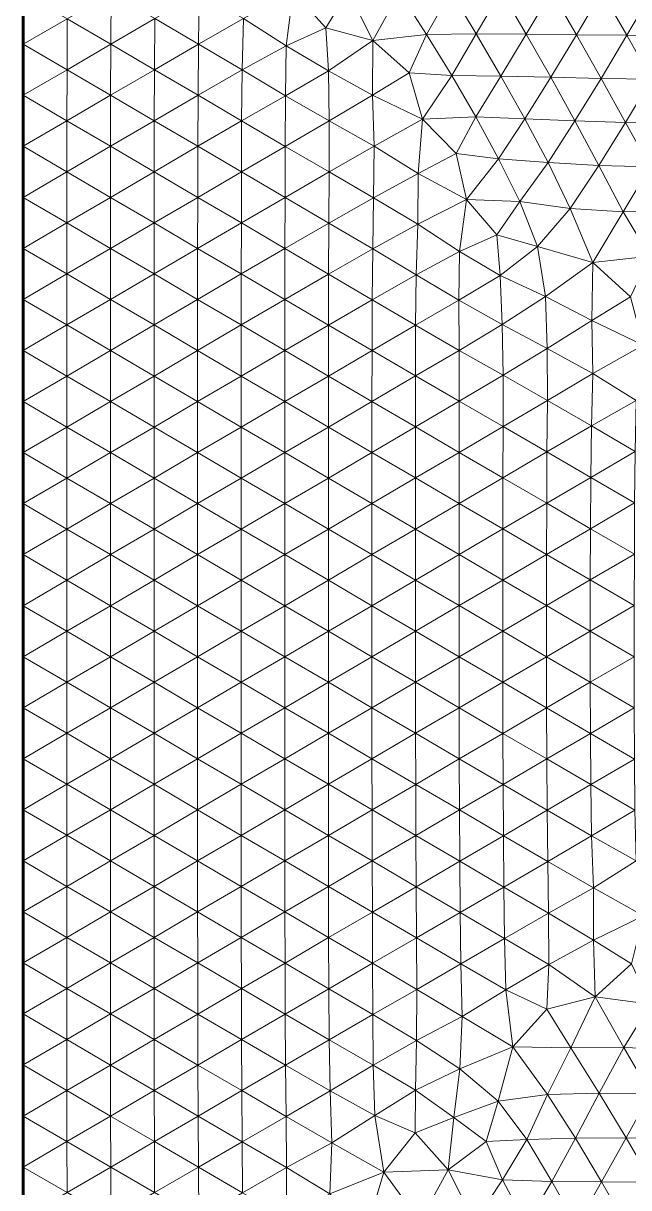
# Model space of a CAD drawing. Extents: x 1.2 to 53.9, y -43.5 to 3.2.
# Drawn here: x 2 to 4.406, y -29.135 to -24.51 of the extents above; entities that cross this region are included whole.
import ezdxf

# ---------------------------------------------------------------- set-up
doc = ezdxf.new("R2010")
doc.units = 0
doc.header["$MEASUREMENT"] = 0
doc.layers.add('layer', color=7, linetype='Continuous')

msp = doc.modelspace()

# ---------------------------------------------------------------- linework, layer by layer
at = {"color": 1, "lineweight": 60}
msp.add_line((2, -43.1743), (2, -23.1743), dxfattribs=at)
at = {"layer": 'layer', "color": 47, "lineweight": 9}
for points in [[(2, -24.3905), (2, -24.5932), (2.1744, -24.4916)], [(2.3497, -24.3901), (2.1744, -24.4916), (2.348, -24.5928)], [(2.3497, -24.3901), (2.348, -24.5928), (2.5231, -24.4913)], [(2.6988, -24.3897), (2.5231, -24.4913), (2.6969, -24.5927)], [(2.6988, -24.3897), (2.6969, -24.5927), (2.8758, -24.4908)], [(3.0721, -24.3843), (2.8758, -24.4908), (3.0454, -24.5988)], [(3.0721, -24.3843), (3.0454, -24.5988), (3.2019, -24.5282)], [(3.0721, -24.3843), (3.2019, -24.5282), (3.2912, -24.3824)], [(3.2912, -24.3824), (3.2019, -24.5282), (3.3891, -24.5784)], [(3.4957, -24.3867), (3.2912, -24.3824), (3.3891, -24.5784)], [(3.6029, -24.554), (3.4957, -24.3867), (3.3891, -24.5784)], [(3.6991, -24.3833), (3.4957, -24.3867), (3.6029, -24.554)], [(3.8001, -24.5521), (3.6991, -24.3833), (3.6029, -24.554)], [(3.8992, -24.3828), (3.6991, -24.3833), (3.8001, -24.5521)], [(3.9986, -24.5534), (3.8992, -24.3828), (3.8001, -24.5521)], [(4.0991, -24.3836), (3.8992, -24.3828), (3.9986, -24.5534)], [(4.1982, -24.5557), (4.0991, -24.3836), (3.9986, -24.5534)], [(4.2991, -24.3847), (4.0991, -24.3836), (4.1982, -24.5557)], [(4.3983, -24.5577), (4.2991, -24.3847), (4.1982, -24.5557)], [(4.4992, -24.3857), (4.2991, -24.3847), (4.3983, -24.5577)], [(4.5987, -24.559), (4.4992, -24.3857), (4.3983, -24.5577)], [(2.1744, -24.4916), (2, -24.5932), (2.1738, -24.6944)], [(2.1744, -24.4916), (2.1738, -24.6944), (2.348, -24.5928)], [(2.5231, -24.4913), (2.348, -24.5928), (2.5215, -24.6942)], [(2.5231, -24.4913), (2.5215, -24.6942), (2.6969, -24.5927)], [(2.8758, -24.4908), (2.6969, -24.5927), (2.87, -24.6953)], [(2.8758, -24.4908), (2.87, -24.6953), (3.0454, -24.5988)], [(3.2019, -24.5282), (3.0454, -24.5988), (3.2132, -24.6988)], [(3.2019, -24.5282), (3.2132, -24.6988), (3.3891, -24.5784)], [(3.6029, -24.554), (3.3891, -24.5784), (3.5333, -24.7068)], [(3.7027, -24.7176), (3.6029, -24.554), (3.5333, -24.7068)], [(3.8001, -24.5521), (3.6029, -24.554), (3.7027, -24.7176)], [(3.8983, -24.7201), (3.8001, -24.5521), (3.7027, -24.7176)], [(3.9986, -24.5534), (3.8001, -24.5521), (3.8983, -24.7201)], [(4.0965, -24.7244), (3.9986, -24.5534), (3.8983, -24.7201)], [(4.1982, -24.5557), (3.9986, -24.5534), (4.0965, -24.7244)], [(4.2964, -24.7286), (4.1982, -24.5557), (4.0965, -24.7244)], [(4.3983, -24.5577), (4.1982, -24.5557), (4.2964, -24.7286)], [(4.4972, -24.7314), (4.3983, -24.5577), (4.2964, -24.7286)], [(4.5987, -24.559), (4.3983, -24.5577), (4.4972, -24.7314)], [(2, -24.5932), (2, -24.7959), (2.1738, -24.6944)], [(2.348, -24.5928), (2.1738, -24.6944), (2.3472, -24.7957)], [(2.348, -24.5928), (2.3472, -24.7957), (2.5215, -24.6942)], [(2.6969, -24.5927), (2.5215, -24.6942), (2.6948, -24.7958)], [(2.6969, -24.5927), (2.6948, -24.7958), (2.87, -24.6953)], [(3.0454, -24.5988), (2.87, -24.6953), (3.0418, -24.7976)], [(3.0454, -24.5988), (3.0418, -24.7976), (3.2132, -24.6988)], [(3.3891, -24.5784), (3.2132, -24.6988), (3.3881, -24.7948)], [(3.3891, -24.5784), (3.3881, -24.7948), (3.5333, -24.7068)], [(2.1738, -24.6944), (2, -24.7959), (2.1735, -24.8972)], [(2.1738, -24.6944), (2.1735, -24.8972), (2.3472, -24.7957)], [(2.5215, -24.6942), (2.3472, -24.7957), (2.5205, -24.8971)], [(2.5215, -24.6942), (2.5205, -24.8971), (2.6948, -24.7958)], [(2.87, -24.6953), (2.6948, -24.7958), (2.8678, -24.8975)], [(2.87, -24.6953), (2.8678, -24.8975), (3.0418, -24.7976)], [(3.2132, -24.6988), (3.0418, -24.7976), (3.2153, -24.8978)], [(3.2132, -24.6988), (3.2153, -24.8978), (3.3881, -24.7948)], [(3.5333, -24.7068), (3.3881, -24.7948), (3.5864, -24.8903)], [(3.5333, -24.7068), (3.5864, -24.8903), (3.7027, -24.7176)], [(3.7027, -24.7176), (3.5864, -24.8903), (3.7983, -24.882)], [(3.8983, -24.7201), (3.7027, -24.7176), (3.7983, -24.882)], [(3.9936, -24.8892), (3.8983, -24.7201), (3.7983, -24.882)], [(4.0965, -24.7244), (3.8983, -24.7201), (3.9936, -24.8892)], [(4.1927, -24.8973), (4.0965, -24.7244), (3.9936, -24.8892)], [(4.2964, -24.7286), (4.0965, -24.7244), (4.1927, -24.8973)], [(4.3941, -24.9033), (4.2964, -24.7286), (4.1927, -24.8973)], [(4.4972, -24.7314), (4.2964, -24.7286), (4.3941, -24.9033)], [(4.5961, -24.9061), (4.4972, -24.7314), (4.3941, -24.9033)], [(2, -24.7959), (2, -24.9986), (2.1735, -24.8972)], [(2.3472, -24.7957), (2.1735, -24.8972), (2.3468, -24.9985)], [(2.3472, -24.7957), (2.3468, -24.9985), (2.5205, -24.8971)], [(2.6948, -24.7958), (2.5205, -24.8971), (2.6937, -24.9985)], [(2.6948, -24.7958), (2.6937, -24.9985), (2.8678, -24.8975)], [(3.0418, -24.7976), (2.8678, -24.8975), (3.0412, -24.9989)], [(3.0418, -24.7976), (3.0412, -24.9989), (3.2153, -24.8978)], [(3.3881, -24.7948), (3.2153, -24.8978), (3.3941, -24.9986)], [(3.3881, -24.7948), (3.3941, -24.9986), (3.5864, -24.8903)], [(2.1735, -24.8972), (2, -24.9986), (2.1733, -25.0999)], [(2.1735, -24.8972), (2.1733, -25.0999), (2.3468, -24.9985)], [(2.5205, -24.8971), (2.3468, -24.9985), (2.52, -25.0999)], [(2.5205, -24.8971), (2.52, -25.0999), (2.6937, -24.9985)], [(2.8678, -24.8975), (2.6937, -24.9985), (2.8671, -25.1)], [(2.8678, -24.8975), (2.8671, -25.1), (3.0412, -24.9989)], [(3.2153, -24.8978), (3.0412, -24.9989), (3.2159, -25.1004)], [(3.2153, -24.8978), (3.2159, -25.1004), (3.3941, -24.9986)], [(3.5864, -24.8903), (3.3941, -24.9986), (3.5701, -25.1061)], [(3.5864, -24.8903), (3.5701, -25.1061), (3.721, -25.0272)], [(3.5864, -24.8903), (3.721, -25.0272), (3.7983, -24.882)], [(3.7983, -24.882), (3.721, -25.0272), (3.8892, -25.0479)], [(3.9936, -24.8892), (3.7983, -24.882), (3.8892, -25.0479)], [(4.0856, -25.0622), (3.9936, -24.8892), (3.8892, -25.0479)], [(4.1927, -24.8973), (3.9936, -24.8892), (4.0856, -25.0622)], [(4.2875, -25.0747), (4.1927, -24.8973), (4.0856, -25.0622)], [(4.3941, -24.9033), (4.1927, -24.8973), (4.2875, -25.0747)], [(4.492, -25.0803), (4.3941, -24.9033), (4.2875, -25.0747)], [(4.5961, -24.9061), (4.3941, -24.9033), (4.492, -25.0803)], [(2, -24.9986), (2, -25.2013), (2.1733, -25.0999)], [(2.3468, -24.9985), (2.1733, -25.0999), (2.3466, -25.2013)], [(2.3468, -24.9985), (2.3466, -25.2013), (2.52, -25.0999)], [(2.6937, -24.9985), (2.52, -25.0999), (2.6933, -25.2013)], [(2.6937, -24.9985), (2.6933, -25.2013), (2.8671, -25.1)], [(3.0412, -24.9989), (2.8671, -25.1), (3.0408, -25.2015)], [(3.0412, -24.9989), (3.0408, -25.2015), (3.2159, -25.1004)], [(3.3941, -24.9986), (3.2159, -25.1004), (3.3916, -25.2036)], [(3.3941, -24.9986), (3.3916, -25.2036), (3.5701, -25.1061)], [(3.721, -25.0272), (3.5701, -25.1061), (3.7623, -25.2103)], [(3.721, -25.0272), (3.7623, -25.2103), (3.8892, -25.0479)], [(3.8892, -25.0479), (3.7623, -25.2103), (3.9734, -25.2183)], [(4.0856, -25.0622), (3.8892, -25.0479), (3.9734, -25.2183)], [(4.1738, -25.2452), (4.0856, -25.0622), (3.9734, -25.2183)], [(4.2875, -25.0747), (4.0856, -25.0622), (4.1738, -25.2452)], [(2.1733, -25.0999), (2, -25.2013), (2.1732, -25.3027)], [(2.1733, -25.0999), (2.1732, -25.3027), (2.3466, -25.2013)], [(2.52, -25.0999), (2.3466, -25.2013), (2.5198, -25.3026)], [(2.52, -25.0999), (2.5198, -25.3026), (2.6933, -25.2013)], [(2.8671, -25.1), (2.6933, -25.2013), (2.8667, -25.3027)], [(2.8671, -25.1), (2.8667, -25.3027), (3.0408, -25.2015)], [(3.2159, -25.1004), (3.0408, -25.2015), (3.2149, -25.3035)], [(3.2159, -25.1004), (3.2149, -25.3035), (3.3916, -25.2036)], [(3.5701, -25.1061), (3.3916, -25.2036), (3.5677, -25.3083)], [(3.5701, -25.1061), (3.5677, -25.3083), (3.7623, -25.2103)], [(4.3837, -25.2588), (4.2875, -25.0747), (4.1738, -25.2452)], [(4.492, -25.0803), (4.2875, -25.0747), (4.3837, -25.2588)], [(4.5922, -25.2571), (4.492, -25.0803), (4.3837, -25.2588)], [(2, -25.2013), (2, -25.404), (2.1732, -25.3027)], [(2.3466, -25.2013), (2.1732, -25.3027), (2.3465, -25.404)], [(2.3466, -25.2013), (2.3465, -25.404), (2.5198, -25.3026)], [(2.6933, -25.2013), (2.5198, -25.3026), (2.6931, -25.404)], [(2.6933, -25.2013), (2.6931, -25.404), (2.8667, -25.3027)], [(3.0408, -25.2015), (2.8667, -25.3027), (3.0402, -25.4043)], [(3.0408, -25.2015), (3.0402, -25.4043), (3.2149, -25.3035)], [(3.3916, -25.2036), (3.2149, -25.3035), (3.3891, -25.4062)], [(3.3916, -25.2036), (3.3891, -25.4062), (3.5677, -25.3083)], [(3.7623, -25.2103), (3.5677, -25.3083), (3.7333, -25.4162)], [(3.7623, -25.2103), (3.7333, -25.4162), (3.882, -25.3503)], [(3.7623, -25.2103), (3.882, -25.3503), (3.9734, -25.2183)], [(3.9734, -25.2183), (3.882, -25.3503), (4.0443, -25.3965)], [(3.9734, -25.2183), (4.0443, -25.3965), (4.1738, -25.2452)], [(4.1738, -25.2452), (4.0443, -25.3965), (4.2633, -25.4599)], [(4.3837, -25.2588), (4.1738, -25.2452), (4.2633, -25.4599)], [(4.4898, -25.4352), (4.3837, -25.2588), (4.2633, -25.4599)], [(4.5922, -25.2571), (4.3837, -25.2588), (4.4898, -25.4352)], [(2.1732, -25.3027), (2, -25.404), (2.1732, -25.5054)], [(2.1732, -25.3027), (2.1732, -25.5054), (2.3465, -25.404)], [(2.5198, -25.3026), (2.3465, -25.404), (2.5197, -25.5054)], [(2.5198, -25.3026), (2.5197, -25.5054), (2.6931, -25.404)], [(2.8667, -25.3027), (2.6931, -25.404), (2.8664, -25.5054)], [(2.8667, -25.3027), (2.8664, -25.5054), (3.0402, -25.4043)], [(3.2149, -25.3035), (3.0402, -25.4043), (3.2138, -25.5061)], [(3.2149, -25.3035), (3.2138, -25.5061), (3.3891, -25.4062)], [(3.5677, -25.3083), (3.3891, -25.4062), (3.5612, -25.5093)], [(3.5677, -25.3083), (3.5612, -25.5093), (3.7333, -25.4162)], [(3.882, -25.3503), (3.7333, -25.4162), (3.8953, -25.5119)], [(3.882, -25.3503), (3.8953, -25.5119), (4.0443, -25.3965)], [(2, -25.404), (2, -25.6067), (2.1732, -25.5054)], [(2.3465, -25.404), (2.1732, -25.5054), (2.3464, -25.6067)], [(2.3465, -25.404), (2.3464, -25.6067), (2.5197, -25.5054)], [(2.6931, -25.404), (2.5197, -25.5054), (2.693, -25.6067)], [(2.6931, -25.404), (2.693, -25.6067), (2.8664, -25.5054)], [(3.0402, -25.4043), (2.8664, -25.5054), (3.0398, -25.6069)], [(3.0402, -25.4043), (3.0398, -25.6069), (3.2138, -25.5061)], [(3.3891, -25.4062), (3.2138, -25.5061), (3.387, -25.608)], [(3.3891, -25.4062), (3.387, -25.608), (3.5612, -25.5093)], [(3.7333, -25.4162), (3.5612, -25.5093), (3.7311, -25.6099)], [(3.7333, -25.4162), (3.7311, -25.6099), (3.8953, -25.5119)], [(4.0443, -25.3965), (3.8953, -25.5119), (4.0752, -25.5946)], [(4.0443, -25.3965), (4.0752, -25.5946), (4.2633, -25.4599)], [(4.4898, -25.4352), (4.2633, -25.4599), (4.4134, -25.5964)], [(4.2633, -25.4599), (4.0752, -25.5946), (4.2602, -25.6908)], [(4.2633, -25.4599), (4.2602, -25.6908), (4.4134, -25.5964)], [(2.1732, -25.5054), (2, -25.6067), (2.1732, -25.7081)], [(2.1732, -25.5054), (2.1732, -25.7081), (2.3464, -25.6067)], [(2.5197, -25.5054), (2.3464, -25.6067), (2.5197, -25.7081)], [(2.5197, -25.5054), (2.5197, -25.7081), (2.693, -25.6067)], [(2.8664, -25.5054), (2.693, -25.6067), (2.8662, -25.7081)], [(2.8664, -25.5054), (2.8662, -25.7081), (3.0398, -25.6069)], [(3.2138, -25.5061), (3.0398, -25.6069), (3.213, -25.7084)], [(3.2138, -25.5061), (3.213, -25.7084), (3.387, -25.608)], [(3.5612, -25.5093), (3.387, -25.608), (3.5595, -25.7092)], [(3.5612, -25.5093), (3.5595, -25.7092), (3.7311, -25.6099)], [(3.8953, -25.5119), (3.7311, -25.6099), (3.904, -25.7059)], [(3.8953, -25.5119), (3.904, -25.7059), (4.0752, -25.5946)], [(2, -25.6067), (2, -25.8095), (2.1732, -25.7081)], [(2.3464, -25.6067), (2.1732, -25.7081), (2.3464, -25.8094)], [(2.3464, -25.6067), (2.3464, -25.8094), (2.5197, -25.7081)], [(2.693, -25.6067), (2.5197, -25.7081), (2.6929, -25.8095)], [(2.693, -25.6067), (2.6929, -25.8095), (2.8662, -25.7081)], [(3.0398, -25.6069), (2.8662, -25.7081), (3.0395, -25.8095)], [(3.0398, -25.6069), (3.0395, -25.8095), (3.213, -25.7084)], [(3.387, -25.608), (3.213, -25.7084), (3.3862, -25.8098)], [(3.387, -25.608), (3.3862, -25.8098), (3.5595, -25.7092)], [(3.7311, -25.6099), (3.5595, -25.7092), (3.7323, -25.8091)], [(3.7311, -25.6099), (3.7323, -25.8091), (3.904, -25.7059)], [(4.0752, -25.5946), (3.904, -25.7059), (4.0822, -25.8017)], [(4.0752, -25.5946), (4.0822, -25.8017), (4.2602, -25.6908)], [(4.4134, -25.5964), (4.2602, -25.6908), (4.4633, -25.7887)], [(2.1732, -25.7081), (2, -25.8095), (2.1732, -25.9108)], [(2.1732, -25.7081), (2.1732, -25.9108), (2.3464, -25.8094)], [(2.5197, -25.7081), (2.3464, -25.8094), (2.5196, -25.9108)], [(2.5197, -25.7081), (2.5196, -25.9108), (2.6929, -25.8095)], [(2.8662, -25.7081), (2.6929, -25.8095), (2.8661, -25.9108)], [(2.8662, -25.7081), (2.8661, -25.9108), (3.0395, -25.8095)], [(3.213, -25.7084), (3.0395, -25.8095), (3.2127, -25.9109)], [(3.213, -25.7084), (3.2127, -25.9109), (3.3862, -25.8098)], [(3.5595, -25.7092), (3.3862, -25.8098), (3.5593, -25.9107)], [(3.5595, -25.7092), (3.5593, -25.9107), (3.7323, -25.8091)], [(3.904, -25.7059), (3.7323, -25.8091), (3.9069, -25.9081)], [(3.904, -25.7059), (3.9069, -25.9081), (4.0822, -25.8017)], [(4.2602, -25.6908), (4.0822, -25.8017), (4.2636, -25.9014)], [(4.2602, -25.6908), (4.2636, -25.9014), (4.4633, -25.7887)], [(4.0822, -25.8017), (3.9069, -25.9081), (4.083, -26.0077)], [(4.0822, -25.8017), (4.083, -26.0077), (4.2636, -25.9014)], [(4.4633, -25.7887), (4.2636, -25.9014), (4.4358, -26.0086)], [(2, -25.8095), (2, -26.0122), (2.1732, -25.9108)], [(2.3464, -25.8094), (2.1732, -25.9108), (2.3464, -26.0122)], [(2.3464, -25.8094), (2.3464, -26.0122), (2.5196, -25.9108)], [(2.6929, -25.8095), (2.5196, -25.9108), (2.6928, -26.0122)], [(2.6929, -25.8095), (2.6928, -26.0122), (2.8661, -25.9108)], [(3.0395, -25.8095), (2.8661, -25.9108), (3.0394, -26.0122)], [(3.0395, -25.8095), (3.0394, -26.0122), (3.2127, -25.9109)], [(3.3862, -25.8098), (3.2127, -25.9109), (3.386, -26.0121)], [(3.3862, -25.8098), (3.386, -26.0121), (3.5593, -25.9107)], [(3.7323, -25.8091), (3.5593, -25.9107), (3.733, -26.0112)], [(3.7323, -25.8091), (3.733, -26.0112), (3.9069, -25.9081)], [(2.1732, -25.9108), (2, -26.0122), (2.1732, -26.1135)], [(2.1732, -25.9108), (2.1732, -26.1135), (2.3464, -26.0122)], [(2.5196, -25.9108), (2.3464, -26.0122), (2.5196, -26.1135)], [(2.5196, -25.9108), (2.5196, -26.1135), (2.6928, -26.0122)], [(2.8661, -25.9108), (2.6928, -26.0122), (2.8661, -26.1135)], [(2.8661, -25.9108), (2.8661, -26.1135), (3.0394, -26.0122)], [(3.2127, -25.9109), (3.0394, -26.0122), (3.2126, -26.1135)], [(3.2127, -25.9109), (3.2126, -26.1135), (3.386, -26.0121)], [(3.5593, -25.9107), (3.386, -26.0121), (3.5593, -26.1132)], [(3.5593, -25.9107), (3.5593, -26.1132), (3.733, -26.0112)], [(3.9069, -25.9081), (3.733, -26.0112), (3.9072, -26.1117)], [(3.9069, -25.9081), (3.9072, -26.1117), (4.083, -26.0077)], [(4.2636, -25.9014), (4.083, -26.0077), (4.2582, -26.1093)], [(4.2636, -25.9014), (4.2582, -26.1093), (4.4358, -26.0086)], [(2, -26.0122), (2, -26.2149), (2.1732, -26.1135)], [(2.3464, -26.0122), (2.1732, -26.1135), (2.3464, -26.2149)], [(2.3464, -26.0122), (2.3464, -26.2149), (2.5196, -26.1135)], [(2.6928, -26.0122), (2.5196, -26.1135), (2.6928, -26.2149)], [(2.6928, -26.0122), (2.6928, -26.2149), (2.8661, -26.1135)], [(3.0394, -26.0122), (2.8661, -26.1135), (3.0393, -26.2148)], [(3.0394, -26.0122), (3.0393, -26.2148), (3.2126, -26.1135)], [(3.386, -26.0121), (3.2126, -26.1135), (3.3859, -26.2147)], [(3.386, -26.0121), (3.3859, -26.2147), (3.5593, -26.1132)], [(3.733, -26.0112), (3.5593, -26.1132), (3.7329, -26.2141)], [(3.733, -26.0112), (3.7329, -26.2141), (3.9072, -26.1117)], [(4.083, -26.0077), (3.9072, -26.1117), (4.0815, -26.2125)], [(4.083, -26.0077), (4.0815, -26.2125), (4.2582, -26.1093)], [(4.4358, -26.0086), (4.2582, -26.1093), (4.4314, -26.2106)], [(2.1732, -26.1135), (2, -26.2149), (2.1732, -26.3162)], [(2.1732, -26.1135), (2.1732, -26.3162), (2.3464, -26.2149)], [(2.5196, -26.1135), (2.3464, -26.2149), (2.5196, -26.3162)], [(2.5196, -26.1135), (2.5196, -26.3162), (2.6928, -26.2149)], [(2.8661, -26.1135), (2.6928, -26.2149), (2.866, -26.3162)], [(2.8661, -26.1135), (2.866, -26.3162), (3.0393, -26.2148)], [(3.2126, -26.1135), (3.0393, -26.2148), (3.2125, -26.3162)], [(3.2126, -26.1135), (3.2125, -26.3162), (3.3859, -26.2147)], [(3.5593, -26.1132), (3.3859, -26.2147), (3.5592, -26.3159)], [(3.5593, -26.1132), (3.5592, -26.3159), (3.7329, -26.2141)], [(3.9072, -26.1117), (3.7329, -26.2141), (3.9066, -26.3152)], [(3.9072, -26.1117), (3.9066, -26.3152), (4.0815, -26.2125)], [(4.2582, -26.1093), (4.0815, -26.2125), (4.2556, -26.3135)], [(4.2582, -26.1093), (4.2556, -26.3135), (4.4314, -26.2106)], [(2, -26.2149), (2, -26.4176), (2.1732, -26.3162)], [(2.3464, -26.2149), (2.1732, -26.3162), (2.3464, -26.4176)], [(2.3464, -26.2149), (2.3464, -26.4176), (2.5196, -26.3162)], [(2.6928, -26.2149), (2.5196, -26.3162), (2.6928, -26.4176)], [(2.6928, -26.2149), (2.6928, -26.4176), (2.866, -26.3162)], [(3.0393, -26.2148), (2.866, -26.3162), (3.0393, -26.4175)], [(3.0393, -26.2148), (3.0393, -26.4175), (3.2125, -26.3162)], [(3.3859, -26.2147), (3.2125, -26.3162), (3.3858, -26.4175)], [(3.3859, -26.2147), (3.3858, -26.4175), (3.5592, -26.3159)], [(3.7329, -26.2141), (3.5592, -26.3159), (3.7326, -26.4171)], [(3.7329, -26.2141), (3.7326, -26.4171), (3.9066, -26.3152)], [(4.0815, -26.2125), (3.9066, -26.3152), (4.0804, -26.4162)], [(4.0815, -26.2125), (4.0804, -26.4162), (4.2556, -26.3135)], [(4.4314, -26.2106), (4.2556, -26.3135), (4.4299, -26.4143)], [(3.9066, -26.3152), (3.7326, -26.4171), (3.9061, -26.5183)], [(3.9066, -26.3152), (3.9061, -26.5183), (4.0804, -26.4162)], [(4.2556, -26.3135), (4.0804, -26.4162), (4.2543, -26.5173)], [(4.2556, -26.3135), (4.2543, -26.5173), (4.4299, -26.4143)], [(2.1732, -26.3162), (2, -26.4176), (2.1732, -26.5189)], [(2.1732, -26.3162), (2.1732, -26.5189), (2.3464, -26.4176)], [(2.5196, -26.3162), (2.3464, -26.4176), (2.5196, -26.5189)], [(2.5196, -26.3162), (2.5196, -26.5189), (2.6928, -26.4176)], [(2.866, -26.3162), (2.6928, -26.4176), (2.866, -26.5189)], [(2.866, -26.3162), (2.866, -26.5189), (3.0393, -26.4175)], [(3.2125, -26.3162), (3.0393, -26.4175), (3.2125, -26.5189)], [(3.2125, -26.3162), (3.2125, -26.5189), (3.3858, -26.4175)], [(3.5592, -26.3159), (3.3858, -26.4175), (3.5591, -26.5188)], [(3.5592, -26.3159), (3.5591, -26.5188), (3.7326, -26.4171)], [(2, -26.4176), (2, -26.6203), (2.1732, -26.5189)], [(2.3464, -26.4176), (2.1732, -26.5189), (2.3464, -26.6203)], [(2.3464, -26.4176), (2.3464, -26.6203), (2.5196, -26.5189)], [(2.6928, -26.4176), (2.5196, -26.5189), (2.6928, -26.6203)], [(2.6928, -26.4176), (2.6928, -26.6203), (2.866, -26.5189)], [(3.0393, -26.4175), (2.866, -26.5189), (3.0393, -26.6203)], [(3.0393, -26.4175), (3.0393, -26.6203), (3.2125, -26.5189)], [(3.3858, -26.4175), (3.2125, -26.5189), (3.3857, -26.6202)], [(3.3858, -26.4175), (3.3857, -26.6202), (3.5591, -26.5188)], [(3.7326, -26.4171), (3.5591, -26.5188), (3.7324, -26.6201)], [(3.7326, -26.4171), (3.7324, -26.6201), (3.9061, -26.5183)], [(4.0804, -26.4162), (3.9061, -26.5183), (4.0797, -26.6196)], [(4.0804, -26.4162), (4.0797, -26.6196), (4.2543, -26.5173)], [(4.4299, -26.4143), (4.2543, -26.5173), (4.4288, -26.6185)], [(2.1732, -26.5189), (2, -26.6203), (2.1732, -26.7216)], [(2.1732, -26.5189), (2.1732, -26.7216), (2.3464, -26.6203)], [(2.5196, -26.5189), (2.3464, -26.6203), (2.5196, -26.7216)], [(2.5196, -26.5189), (2.5196, -26.7216), (2.6928, -26.6203)], [(2.866, -26.5189), (2.6928, -26.6203), (2.866, -26.7216)], [(2.866, -26.5189), (2.866, -26.7216), (3.0393, -26.6203)], [(3.2125, -26.5189), (3.0393, -26.6203), (3.2125, -26.7216)], [(3.2125, -26.5189), (3.2125, -26.7216), (3.3857, -26.6202)], [(3.5591, -26.5188), (3.3857, -26.6202), (3.559, -26.7216)], [(3.5591, -26.5188), (3.559, -26.7216), (3.7324, -26.6201)], [(3.9061, -26.5183), (3.7324, -26.6201), (3.9059, -26.7214)], [(3.9061, -26.5183), (3.9059, -26.7214), (4.0797, -26.6196)], [(4.2543, -26.5173), (4.0797, -26.6196), (4.2536, -26.7209)], [(4.2543, -26.5173), (4.2536, -26.7209), (4.4288, -26.6185)], [(2, -26.6203), (2, -26.823), (2.1732, -26.7216)], [(2.3464, -26.6203), (2.1732, -26.7216), (2.3464, -26.823)], [(2.3464, -26.6203), (2.3464, -26.823), (2.5196, -26.7216)], [(2.6928, -26.6203), (2.5196, -26.7216), (2.6928, -26.823)], [(2.6928, -26.6203), (2.6928, -26.823), (2.866, -26.7216)], [(3.0393, -26.6203), (2.866, -26.7216), (3.0393, -26.823)], [(3.0393, -26.6203), (3.0393, -26.823), (3.2125, -26.7216)], [(3.3857, -26.6202), (3.2125, -26.7216), (3.3857, -26.823)], [(3.3857, -26.6202), (3.3857, -26.823), (3.559, -26.7216)], [(3.7324, -26.6201), (3.559, -26.7216), (3.7323, -26.8229)], [(3.7324, -26.6201), (3.7323, -26.8229), (3.9059, -26.7214)], [(4.0797, -26.6196), (3.9059, -26.7214), (4.0794, -26.8227)], [(4.0797, -26.6196), (4.0794, -26.8227), (4.2536, -26.7209)], [(4.4288, -26.6185), (4.2536, -26.7209), (4.4278, -26.8225)], [(2.1732, -26.7216), (2, -26.823), (2.1732, -26.9243)], [(2.1732, -26.7216), (2.1732, -26.9243), (2.3464, -26.823)], [(2.5196, -26.7216), (2.3464, -26.823), (2.5196, -26.9243)], [(2.5196, -26.7216), (2.5196, -26.9243), (2.6928, -26.823)], [(2.866, -26.7216), (2.6928, -26.823), (2.866, -26.9243)], [(2.866, -26.7216), (2.866, -26.9243), (3.0393, -26.823)], [(3.2125, -26.7216), (3.0393, -26.823), (3.2125, -26.9243)], [(3.2125, -26.7216), (3.2125, -26.9243), (3.3857, -26.823)], [(3.559, -26.7216), (3.3857, -26.823), (3.559, -26.9243)], [(3.559, -26.7216), (3.559, -26.9243), (3.7323, -26.8229)], [(3.9059, -26.7214), (3.7323, -26.8229), (3.9058, -26.9243)], [(3.9059, -26.7214), (3.9058, -26.9243), (4.0794, -26.8227)], [(4.2536, -26.7209), (4.0794, -26.8227), (4.2532, -26.9242)], [(4.2536, -26.7209), (4.2532, -26.9242), (4.4278, -26.8225)], [(2, -26.823), (2, -27.0257), (2.1732, -26.9243)], [(2.3464, -26.823), (2.1732, -26.9243), (2.3464, -27.0257)], [(2.3464, -26.823), (2.3464, -27.0257), (2.5196, -26.9243)], [(2.6928, -26.823), (2.5196, -26.9243), (2.6928, -27.0257)], [(2.6928, -26.823), (2.6928, -27.0257), (2.866, -26.9243)], [(3.0393, -26.823), (2.866, -26.9243), (3.0393, -27.0257)], [(3.0393, -26.823), (3.0393, -27.0257), (3.2125, -26.9243)], [(3.3857, -26.823), (3.2125, -26.9243), (3.3858, -27.0257)], [(3.3857, -26.823), (3.3858, -27.0257), (3.559, -26.9243)], [(3.7323, -26.8229), (3.559, -26.9243), (3.7324, -27.0257)], [(3.7323, -26.8229), (3.7324, -27.0257), (3.9058, -26.9243)], [(4.0794, -26.8227), (3.9058, -26.9243), (4.0794, -27.0257)], [(4.0794, -26.8227), (4.0794, -27.0257), (4.2532, -26.9242)], [(4.4278, -26.8225), (4.2532, -26.9242), (4.4274, -27.0259)], [(2.1732, -26.9243), (2, -27.0257), (2.1732, -27.127)], [(2.1732, -26.9243), (2.1732, -27.127), (2.3464, -27.0257)], [(2.5196, -26.9243), (2.3464, -27.0257), (2.5196, -27.127)], [(2.5196, -26.9243), (2.5196, -27.127), (2.6928, -27.0257)], [(2.866, -26.9243), (2.6928, -27.0257), (2.8661, -27.127)], [(2.866, -26.9243), (2.8661, -27.127), (3.0393, -27.0257)], [(3.2125, -26.9243), (3.0393, -27.0257), (3.2125, -27.1271)], [(3.2125, -26.9243), (3.2125, -27.1271), (3.3858, -27.0257)], [(3.559, -26.9243), (3.3858, -27.0257), (3.5591, -27.1271)], [(3.559, -26.9243), (3.5591, -27.1271), (3.7324, -27.0257)], [(3.9058, -26.9243), (3.7324, -27.0257), (3.9059, -27.1272)], [(3.9058, -26.9243), (3.9059, -27.1272), (4.0794, -27.0257)], [(4.2532, -26.9242), (4.0794, -27.0257), (4.2533, -27.1273)], [(4.2532, -26.9242), (4.2533, -27.1273), (4.4274, -27.0259)], [(2, -27.0257), (2, -27.2284), (2.1732, -27.127)], [(2.3464, -27.0257), (2.1732, -27.127), (2.3464, -27.2284)], [(2.3464, -27.0257), (2.3464, -27.2284), (2.5196, -27.127)], [(2.6928, -27.0257), (2.5196, -27.127), (2.6928, -27.2284)], [(2.6928, -27.0257), (2.6928, -27.2284), (2.8661, -27.127)], [(3.0393, -27.0257), (2.8661, -27.127), (3.0393, -27.2284)], [(3.0393, -27.0257), (3.0393, -27.2284), (3.2125, -27.1271)], [(3.3858, -27.0257), (3.2125, -27.1271), (3.3859, -27.2285)], [(3.3858, -27.0257), (3.3859, -27.2285), (3.5591, -27.1271)], [(3.7324, -27.0257), (3.5591, -27.1271), (3.7326, -27.2285)], [(3.7324, -27.0257), (3.7326, -27.2285), (3.9059, -27.1272)], [(4.0794, -27.0257), (3.9059, -27.1272), (4.0797, -27.2287)], [(4.0794, -27.0257), (4.0797, -27.2287), (4.2533, -27.1273)], [(4.4274, -27.0259), (4.2533, -27.1273), (4.4278, -27.2291)], [(2.1732, -27.127), (2, -27.2284), (2.1732, -27.3297)], [(2.1732, -27.127), (2.1732, -27.3297), (2.3464, -27.2284)], [(2.5196, -27.127), (2.3464, -27.2284), (2.5196, -27.3297)], [(2.5196, -27.127), (2.5196, -27.3297), (2.6928, -27.2284)], [(2.8661, -27.127), (2.6928, -27.2284), (2.8661, -27.3298)], [(2.8661, -27.127), (2.8661, -27.3298), (3.0393, -27.2284)], [(3.2125, -27.1271), (3.0393, -27.2284), (3.2126, -27.3298)], [(3.2125, -27.1271), (3.2126, -27.3298), (3.3859, -27.2285)], [(3.5591, -27.1271), (3.3859, -27.2285), (3.5593, -27.3299)], [(3.5591, -27.1271), (3.5593, -27.3299), (3.7326, -27.2285)], [(3.9059, -27.1272), (3.7326, -27.2285), (3.9063, -27.3301)], [(3.9059, -27.1272), (3.9063, -27.3301), (4.0797, -27.2287)], [(4.2533, -27.1273), (4.0797, -27.2287), (4.254, -27.3304)], [(4.2533, -27.1273), (4.254, -27.3304), (4.4278, -27.2291)], [(2, -27.2284), (2, -27.4311), (2.1732, -27.3297)], [(2.3464, -27.2284), (2.1732, -27.3297), (2.3464, -27.4311)], [(2.3464, -27.2284), (2.3464, -27.4311), (2.5196, -27.3297)], [(2.6928, -27.2284), (2.5196, -27.3297), (2.6929, -27.4311)], [(2.6928, -27.2284), (2.6929, -27.4311), (2.8661, -27.3298)], [(3.0393, -27.2284), (2.8661, -27.3298), (3.0394, -27.4311)], [(3.0393, -27.2284), (3.0394, -27.4311), (3.2126, -27.3298)], [(3.3859, -27.2285), (3.2126, -27.3298), (3.386, -27.4312)], [(3.3859, -27.2285), (3.386, -27.4312), (3.5593, -27.3299)], [(3.7326, -27.2285), (3.5593, -27.3299), (3.733, -27.4314)], [(3.7326, -27.2285), (3.733, -27.4314), (3.9063, -27.3301)], [(4.0797, -27.2287), (3.9063, -27.3301), (4.0805, -27.4317)], [(4.0797, -27.2287), (4.0805, -27.4317), (4.254, -27.3304)], [(4.4278, -27.2291), (4.254, -27.3304), (4.4289, -27.4323)], [(2.1732, -27.3297), (2, -27.4311), (2.1732, -27.5324)], [(2.1732, -27.3297), (2.1732, -27.5324), (2.3464, -27.4311)], [(2.5196, -27.3297), (2.3464, -27.4311), (2.5196, -27.5324)], [(2.5196, -27.3297), (2.5196, -27.5324), (2.6929, -27.4311)], [(2.8661, -27.3298), (2.6929, -27.4311), (2.8661, -27.5325)], [(2.8661, -27.3298), (2.8661, -27.5325), (3.0394, -27.4311)], [(3.2126, -27.3298), (3.0394, -27.4311), (3.2127, -27.5326)], [(3.2126, -27.3298), (3.2127, -27.5326), (3.386, -27.4312)], [(3.5593, -27.3299), (3.386, -27.4312), (3.5596, -27.5328)], [(3.5593, -27.3299), (3.5596, -27.5328), (3.733, -27.4314)], [(3.9063, -27.3301), (3.733, -27.4314), (3.9072, -27.5331)], [(3.9063, -27.3301), (3.9072, -27.5331), (4.0805, -27.4317)], [(4.254, -27.3304), (4.0805, -27.4317), (4.2555, -27.5334)], [(4.254, -27.3304), (4.2555, -27.5334), (4.4289, -27.4323)], [(2, -27.4311), (2, -27.6338), (2.1732, -27.5324)], [(2.3464, -27.4311), (2.1732, -27.5324), (2.3464, -27.6338)], [(2.3464, -27.4311), (2.3464, -27.6338), (2.5196, -27.5324)], [(2.6929, -27.4311), (2.5196, -27.5324), (2.6929, -27.6338)], [(2.6929, -27.4311), (2.6929, -27.6338), (2.8661, -27.5325)], [(3.0394, -27.4311), (2.8661, -27.5325), (3.0395, -27.6339)], [(3.0394, -27.4311), (3.0395, -27.6339), (3.2127, -27.5326)], [(3.386, -27.4312), (3.2127, -27.5326), (3.3863, -27.6341)], [(3.386, -27.4312), (3.3863, -27.6341), (3.5596, -27.5328)], [(3.733, -27.4314), (3.5596, -27.5328), (3.7337, -27.6345)], [(3.733, -27.4314), (3.7337, -27.6345), (3.9072, -27.5331)], [(4.0805, -27.4317), (3.9072, -27.5331), (4.0822, -27.635)], [(4.0805, -27.4317), (4.0822, -27.635), (4.2555, -27.5334)], [(4.4289, -27.4323), (4.2555, -27.5334), (4.4309, -27.635)], [(2.1732, -27.5324), (2, -27.6338), (2.1732, -27.7351)], [(2.1732, -27.5324), (2.1732, -27.7351), (2.3464, -27.6338)], [(2.5196, -27.5324), (2.3464, -27.6338), (2.5197, -27.7352)], [(2.5196, -27.5324), (2.5197, -27.7352), (2.6929, -27.6338)], [(2.8661, -27.5325), (2.6929, -27.6338), (2.8662, -27.7352)], [(2.8661, -27.5325), (2.8662, -27.7352), (3.0395, -27.6339)], [(3.2127, -27.5326), (3.0395, -27.6339), (3.2129, -27.7354)], [(3.2127, -27.5326), (3.2129, -27.7354), (3.3863, -27.6341)], [(3.5596, -27.5328), (3.3863, -27.6341), (3.5602, -27.7358)], [(3.5596, -27.5328), (3.5602, -27.7358), (3.7337, -27.6345)], [(3.9072, -27.5331), (3.7337, -27.6345), (3.9086, -27.7366)], [(3.9072, -27.5331), (3.9086, -27.7366), (4.0822, -27.635)], [(4.2555, -27.5334), (4.0822, -27.635), (4.2588, -27.7369)], [(4.2555, -27.5334), (4.2588, -27.7369), (4.4309, -27.635)], [(2, -27.6338), (2, -27.8365), (2.1732, -27.7351)], [(2.3464, -27.6338), (2.1732, -27.7351), (2.3465, -27.8365)], [(2.3464, -27.6338), (2.3465, -27.8365), (2.5197, -27.7352)], [(2.6929, -27.6338), (2.5197, -27.7352), (2.693, -27.8365)], [(2.6929, -27.6338), (2.693, -27.8365), (2.8662, -27.7352)], [(3.0395, -27.6339), (2.8662, -27.7352), (3.0396, -27.8367)], [(3.0395, -27.6339), (3.0396, -27.8367), (3.2129, -27.7354)], [(3.3863, -27.6341), (3.2129, -27.7354), (3.3867, -27.8371)], [(3.3863, -27.6341), (3.3867, -27.8371), (3.5602, -27.7358)], [(3.7337, -27.6345), (3.5602, -27.7358), (3.7348, -27.8378)], [(3.7337, -27.6345), (3.7348, -27.8378), (3.9086, -27.7366)], [(4.0822, -27.635), (3.9086, -27.7366), (4.0851, -27.8393)], [(4.0822, -27.635), (4.0851, -27.8393), (4.2588, -27.7369)], [(4.4309, -27.635), (4.2588, -27.7369), (4.4362, -27.8361)], [(2.1732, -27.7351), (2, -27.8365), (2.1732, -27.9378)], [(2.1732, -27.7351), (2.1732, -27.9378), (2.3465, -27.8365)], [(2.5197, -27.7352), (2.3465, -27.8365), (2.5197, -27.9379)], [(2.5197, -27.7352), (2.5197, -27.9379), (2.693, -27.8365)], [(2.8662, -27.7352), (2.693, -27.8365), (2.8664, -27.938)], [(2.8662, -27.7352), (2.8664, -27.938), (3.0396, -27.8367)], [(3.2129, -27.7354), (3.0396, -27.8367), (3.2133, -27.9383)], [(3.2129, -27.7354), (3.2133, -27.9383), (3.3867, -27.8371)], [(3.5602, -27.7358), (3.3867, -27.8371), (3.5611, -27.9391)], [(3.5602, -27.7358), (3.5611, -27.9391), (3.7348, -27.8378)], [(3.9086, -27.7366), (3.7348, -27.8378), (3.9105, -27.9405)], [(3.9086, -27.7366), (3.9105, -27.9405), (4.0851, -27.8393)], [(4.2588, -27.7369), (4.0851, -27.8393), (4.2659, -27.9437)], [(4.2588, -27.7369), (4.2659, -27.9437), (4.4362, -27.8361)], [(2, -27.8365), (2, -28.0392), (2.1732, -27.9378)], [(2.3465, -27.8365), (2.1732, -27.9378), (2.3465, -28.0392)], [(2.3465, -27.8365), (2.3465, -28.0392), (2.5197, -27.9379)], [(2.693, -27.8365), (2.5197, -27.9379), (2.6931, -28.0393)], [(2.693, -27.8365), (2.6931, -28.0393), (2.8664, -27.938)], [(3.0396, -27.8367), (2.8664, -27.938), (3.0399, -28.0395)], [(3.0396, -27.8367), (3.0399, -28.0395), (3.2133, -27.9383)], [(3.3867, -27.8371), (3.2133, -27.9383), (3.3874, -28.0402)], [(3.3867, -27.8371), (3.3874, -28.0402), (3.5611, -27.9391)], [(3.7348, -27.8378), (3.5611, -27.9391), (3.7365, -28.0416)], [(3.7348, -27.8378), (3.7365, -28.0416), (3.9105, -27.9405)], [(4.0851, -27.8393), (3.9105, -27.9405), (4.0877, -28.0444)], [(4.0851, -27.8393), (4.0877, -28.0444), (4.2659, -27.9437)], [(4.4362, -27.8361), (4.2659, -27.9437), (4.4652, -28.0549)], [(2.1732, -27.9378), (2, -28.0392), (2.1733, -28.1405)], [(2.1732, -27.9378), (2.1733, -28.1405), (2.3465, -28.0392)], [(2.5197, -27.9379), (2.3465, -28.0392), (2.5198, -28.1406)], [(2.5197, -27.9379), (2.5198, -28.1406), (2.6931, -28.0393)], [(2.8664, -27.938), (2.6931, -28.0393), (2.8666, -28.1407)], [(2.8664, -27.938), (2.8666, -28.1407), (3.0399, -28.0395)], [(3.2133, -27.9383), (3.0399, -28.0395), (3.2138, -28.1413)], [(3.2133, -27.9383), (3.2138, -28.1413), (3.3874, -28.0402)], [(3.5611, -27.9391), (3.3874, -28.0402), (3.5625, -28.1428)], [(3.5611, -27.9391), (3.5625, -28.1428), (3.7365, -28.0416)], [(3.9105, -27.9405), (3.7365, -28.0416), (3.9131, -28.1445)], [(3.9105, -27.9405), (3.9131, -28.1445), (4.0877, -28.0444)], [(4.2659, -27.9437), (4.0877, -28.0444), (4.2658, -28.1519)], [(4.2659, -27.9437), (4.2658, -28.1519), (4.4652, -28.0549)], [(2, -28.0392), (2, -28.2419), (2.1733, -28.1405)], [(2.3465, -28.0392), (2.1733, -28.1405), (2.3466, -28.2419)], [(2.3465, -28.0392), (2.3466, -28.2419), (2.5198, -28.1406)], [(2.6931, -28.0393), (2.5198, -28.1406), (2.6933, -28.242)], [(2.6931, -28.0393), (2.6933, -28.242), (2.8666, -28.1407)], [(3.0399, -28.0395), (2.8666, -28.1407), (3.0404, -28.2423)], [(3.0399, -28.0395), (3.0404, -28.2423), (3.2138, -28.1413)], [(3.3874, -28.0402), (3.2138, -28.1413), (3.3883, -28.2435)], [(3.3874, -28.0402), (3.3883, -28.2435), (3.5625, -28.1428)], [(3.7365, -28.0416), (3.5625, -28.1428), (3.7393, -28.2462)], [(3.7365, -28.0416), (3.7393, -28.2462), (3.9131, -28.1445)], [(4.0877, -28.0444), (3.9131, -28.1445), (4.0891, -28.2481)], [(4.0877, -28.0444), (4.0891, -28.2481), (4.2658, -28.1519)], [(4.4652, -28.0549), (4.2658, -28.1519), (4.4173, -28.2453)], [(2.1733, -28.1405), (2, -28.2419), (2.1733, -28.3433)], [(2.1733, -28.1405), (2.1733, -28.3433), (2.3466, -28.2419)], [(2.5198, -28.1406), (2.3466, -28.2419), (2.52, -28.3433)], [(2.5198, -28.1406), (2.52, -28.3433), (2.6933, -28.242)], [(2.8666, -28.1407), (2.6933, -28.242), (2.867, -28.3435)], [(2.8666, -28.1407), (2.867, -28.3435), (3.0404, -28.2423)], [(3.2138, -28.1413), (3.0404, -28.2423), (3.2145, -28.3442)], [(3.2138, -28.1413), (3.2145, -28.3442), (3.3883, -28.2435)], [(3.5625, -28.1428), (3.3883, -28.2435), (3.564, -28.3471)], [(3.5625, -28.1428), (3.564, -28.3471), (3.7393, -28.2462)], [(3.9131, -28.1445), (3.7393, -28.2462), (3.9183, -28.3485)], [(3.9131, -28.1445), (3.9183, -28.3485), (4.0891, -28.2481)], [(4.2658, -28.1519), (4.0891, -28.2481), (4.2725, -28.3762)], [(4.2658, -28.1519), (4.2725, -28.3762), (4.4173, -28.2453)], [(2, -28.2419), (2, -28.4446), (2.1733, -28.3433)], [(2.3466, -28.2419), (2.1733, -28.3433), (2.3467, -28.4446)], [(2.3466, -28.2419), (2.3467, -28.4446), (2.52, -28.3433)], [(2.6933, -28.242), (2.52, -28.3433), (2.6937, -28.4448)], [(2.6933, -28.242), (2.6937, -28.4448), (2.867, -28.3435)], [(3.0404, -28.2423), (2.867, -28.3435), (3.0412, -28.4451)], [(3.0404, -28.2423), (3.0412, -28.4451), (3.2145, -28.3442)], [(3.3883, -28.2435), (3.2145, -28.3442), (3.3891, -28.4465)], [(3.3883, -28.2435), (3.3891, -28.4465), (3.564, -28.3471)], [(3.7393, -28.2462), (3.564, -28.3471), (3.7441, -28.4545)], [(3.7393, -28.2462), (3.7441, -28.4545), (3.9183, -28.3485)], [(4.0891, -28.2481), (3.9183, -28.3485), (4.0804, -28.425)], [(4.0891, -28.2481), (4.0804, -28.425), (4.2725, -28.3762)], [(4.2725, -28.3762), (4.4926, -28.4058), (4.4173, -28.2453)], [(2.1733, -28.3433), (2, -28.4446), (2.1734, -28.546)], [(2.1733, -28.3433), (2.1734, -28.546), (2.3467, -28.4446)], [(2.52, -28.3433), (2.3467, -28.4446), (2.5203, -28.5461)], [(2.52, -28.3433), (2.5203, -28.5461), (2.6937, -28.4448)], [(2.867, -28.3435), (2.6937, -28.4448), (2.8678, -28.5463)], [(2.867, -28.3435), (2.8678, -28.5463), (3.0412, -28.4451)], [(3.2145, -28.3442), (3.0412, -28.4451), (3.2159, -28.5468)], [(3.2145, -28.3442), (3.2159, -28.5468), (3.3891, -28.4465)], [(3.564, -28.3471), (3.3891, -28.4465), (3.5633, -28.5506)], [(3.564, -28.3471), (3.5633, -28.5506), (3.7441, -28.4545)], [(3.9183, -28.3485), (3.7441, -28.4545), (3.9464, -28.5747)], [(3.9183, -28.3485), (3.9464, -28.5747), (4.0804, -28.425)], [(4.0804, -28.425), (4.1766, -28.5796), (4.2725, -28.3762)], [(4.1766, -28.5796), (4.3864, -28.578), (4.2725, -28.3762)], [(4.2725, -28.3762), (4.3864, -28.578), (4.4926, -28.4058)], [(4.0804, -28.425), (3.9464, -28.5747), (4.1766, -28.5796)], [(4.3864, -28.578), (4.5933, -28.5852), (4.4926, -28.4058)], [(2, -28.4446), (2, -28.6473), (2.1734, -28.546)], [(2.3467, -28.4446), (2.1734, -28.546), (2.3469, -28.6474)], [(2.3467, -28.4446), (2.3469, -28.6474), (2.5203, -28.5461)], [(2.6937, -28.4448), (2.5203, -28.5461), (2.6942, -28.6476)], [(2.6937, -28.4448), (2.6942, -28.6476), (2.8678, -28.5463)], [(3.0412, -28.4451), (2.8678, -28.5463), (3.0427, -28.6481)], [(3.0412, -28.4451), (3.0427, -28.6481), (3.2159, -28.5468)], [(3.3891, -28.4465), (3.2159, -28.5468), (3.3903, -28.648)], [(3.3891, -28.4465), (3.3903, -28.648), (3.5633, -28.5506)], [(3.7441, -28.4545), (3.5633, -28.5506), (3.7352, -28.662)], [(3.7441, -28.4545), (3.7352, -28.662), (3.9464, -28.5747)], [(2.1734, -28.546), (2, -28.6473), (2.1735, -28.7487)], [(2.1734, -28.546), (2.1735, -28.7487), (2.3469, -28.6474)], [(2.5203, -28.5461), (2.3469, -28.6474), (2.5207, -28.7488)], [(2.5203, -28.5461), (2.5207, -28.7488), (2.6942, -28.6476)], [(2.8678, -28.5463), (2.6942, -28.6476), (2.8689, -28.7493)], [(2.8678, -28.5463), (2.8689, -28.7493), (3.0427, -28.6481)], [(3.2159, -28.5468), (3.0427, -28.6481), (3.2193, -28.7497)], [(3.2159, -28.5468), (3.2193, -28.7497), (3.3903, -28.648)], [(3.5633, -28.5506), (3.3903, -28.648), (3.5592, -28.7468)], [(3.5633, -28.5506), (3.5592, -28.7468), (3.7352, -28.662)], [(3.9464, -28.5747), (3.7352, -28.662), (3.887, -28.7915)], [(3.9464, -28.5747), (3.887, -28.7915), (4.0833, -28.7643)], [(3.9464, -28.5747), (4.0833, -28.7643), (4.1766, -28.5796)], [(4.0833, -28.7643), (4.2888, -28.7596), (4.1766, -28.5796)], [(4.1766, -28.5796), (4.2888, -28.7596), (4.3864, -28.578)], [(4.2888, -28.7596), (4.4933, -28.7605), (4.3864, -28.578)], [(4.3864, -28.578), (4.4933, -28.7605), (4.5933, -28.5852)], [(2, -28.6473), (2, -28.85), (2.1735, -28.7487)], [(2.3469, -28.6474), (2.1735, -28.7487), (2.3472, -28.8501)], [(2.3469, -28.6474), (2.3472, -28.8501), (2.5207, -28.7488)], [(2.6942, -28.6476), (2.5207, -28.7488), (2.695, -28.8504)], [(2.6942, -28.6476), (2.695, -28.8504), (2.8689, -28.7493)], [(3.0427, -28.6481), (2.8689, -28.7493), (3.0452, -28.8515)], [(3.0427, -28.6481), (3.0452, -28.8515), (3.2193, -28.7497)], [(3.3903, -28.648), (3.2193, -28.7497), (3.3975, -28.8483)], [(3.3903, -28.648), (3.3975, -28.8483), (3.5592, -28.7468)], [(3.7352, -28.662), (3.5592, -28.7468), (3.7117, -28.8553)], [(3.7352, -28.662), (3.7117, -28.8553), (3.887, -28.7915)], [(2.1735, -28.7487), (2, -28.85), (2.1737, -28.9514)], [(2.1735, -28.7487), (2.1737, -28.9514), (2.3472, -28.8501)], [(2.5207, -28.7488), (2.3472, -28.8501), (2.5213, -28.9515)], [(2.5207, -28.7488), (2.5213, -28.9515), (2.695, -28.8504)], [(2.8689, -28.7493), (2.695, -28.8504), (2.8702, -28.9521)], [(2.8689, -28.7493), (2.8702, -28.9521), (3.0452, -28.8515)], [(3.2193, -28.7497), (3.0452, -28.8515), (3.2264, -28.9559)], [(3.2193, -28.7497), (3.2264, -28.9559), (3.3975, -28.8483)], [(3.5592, -28.7468), (3.3975, -28.8483), (3.5582, -28.9172)], [(3.5592, -28.7468), (3.5582, -28.9172), (3.7117, -28.8553)], [(3.887, -28.7915), (4.002, -28.9432), (4.0833, -28.7643)], [(4.002, -28.9432), (4.1953, -28.9378), (4.0833, -28.7643)], [(4.0833, -28.7643), (4.1953, -28.9378), (4.2888, -28.7596)], [(4.1953, -28.9378), (4.3956, -28.9369), (4.2888, -28.7596)], [(4.2888, -28.7596), (4.3956, -28.9369), (4.4933, -28.7605)], [(4.3956, -28.9369), (4.5971, -28.938), (4.4933, -28.7605)], [(3.7117, -28.8553), (3.8396, -28.9513), (3.887, -28.7915)], [(3.8396, -28.9513), (4.002, -28.9432), (3.887, -28.7915)], [(2, -28.85), (2, -29.0527), (2.1737, -28.9514)], [(2.3472, -28.8501), (2.1737, -28.9514), (2.3477, -29.0527)], [(2.3472, -28.8501), (2.3477, -29.0527), (2.5213, -28.9515)], [(2.695, -28.8504), (2.5213, -28.9515), (2.6961, -29.053)], [(2.695, -28.8504), (2.6961, -29.053), (2.8702, -28.9521)], [(3.0452, -28.8515), (2.8702, -28.9521), (3.0462, -29.0545)], [(3.0452, -28.8515), (3.0462, -29.0545), (3.2264, -28.9559)], [(3.3975, -28.8483), (3.2264, -28.9559), (3.4331, -29.0724)], [(3.3975, -28.8483), (3.4331, -29.0724), (3.5582, -28.9172)], [(3.5582, -28.9172), (3.6884, -29.0632), (3.7117, -28.8553)], [(3.7117, -28.8553), (3.6884, -29.0632), (3.8396, -28.9513)], [(2.1737, -28.9514), (2, -29.0527), (2.174, -29.154)], [(2.1737, -28.9514), (2.174, -29.154), (2.3477, -29.0527)], [(2.5213, -28.9515), (2.3477, -29.0527), (2.5222, -29.1541)], [(2.5213, -28.9515), (2.5222, -29.1541), (2.6961, -29.053)], [(3.5582, -28.9172), (3.4331, -29.0724), (3.6884, -29.0632)], [(3.6884, -29.0632), (3.9042, -29.1037), (3.8396, -28.9513)], [(3.9042, -29.1037), (4.002, -28.9432), (3.8396, -28.9513)], [(3.9042, -29.1037), (4.1002, -29.1106), (4.002, -28.9432)], [(4.002, -28.9432), (4.1002, -29.1106), (4.1953, -28.9378)], [(4.1002, -29.1106), (4.2984, -29.1117), (4.1953, -28.9378)], [(4.1953, -28.9378), (4.2984, -29.1117), (4.3956, -28.9369)], [(4.2984, -29.1117), (4.4984, -29.1125), (4.3956, -28.9369)], [(4.3956, -28.9369), (4.4984, -29.1125), (4.5971, -28.938)], [(2.8702, -28.9521), (2.6961, -29.053), (2.8718, -29.1545)], [(2.8702, -28.9521), (2.8718, -29.1545), (3.0462, -29.0545)], [(3.2264, -28.9559), (3.0462, -29.0545), (3.2191, -29.1597)], [(3.2264, -28.9559), (3.2191, -29.1597), (3.4331, -29.0724)], [(2, -29.0527), (2, -29.2554), (2.174, -29.154)], [(2.3477, -29.0527), (2.174, -29.154), (2.3485, -29.2553)], [(2.3477, -29.0527), (2.3485, -29.2553), (2.5222, -29.1541)], [(2.6961, -29.053), (2.5222, -29.1541), (2.6978, -29.2557)], [(2.6961, -29.053), (2.6978, -29.2557), (2.8718, -29.1545)], [(3.0462, -29.0545), (2.8718, -29.1545), (3.0466, -29.2536)], [(3.0462, -29.0545), (3.0466, -29.2536), (3.2191, -29.1597)], [(3.4331, -29.0724), (3.2191, -29.1597), (3.3663, -29.2935)], [(3.4331, -29.0724), (3.3663, -29.2935), (3.5763, -29.2691)], [(3.4331, -29.0724), (3.5763, -29.2691), (3.6884, -29.0632)], [(3.5763, -29.2691), (3.7928, -29.2712), (3.6884, -29.0632)], [(3.6884, -29.0632), (3.7928, -29.2712), (3.9042, -29.1037)], [(3.7928, -29.2712), (3.9991, -29.281), (3.9042, -29.1037)], [(3.9042, -29.1037), (3.9991, -29.281), (4.1002, -29.1106)], [(3.9991, -29.281), (4.1996, -29.2849), (4.1002, -29.1106)], [(4.1002, -29.1106), (4.1996, -29.2849), (4.2984, -29.1117)], [(4.1996, -29.2849), (4.3994, -29.2864), (4.2984, -29.1117)], [(4.2984, -29.1117), (4.3994, -29.2864), (4.4984, -29.1125)], [(4.3994, -29.2864), (4.5995, -29.2872), (4.4984, -29.1125)]]:
    msp.add_3dface(points, dxfattribs=at)

doc.saveas('drawing.dxf')
